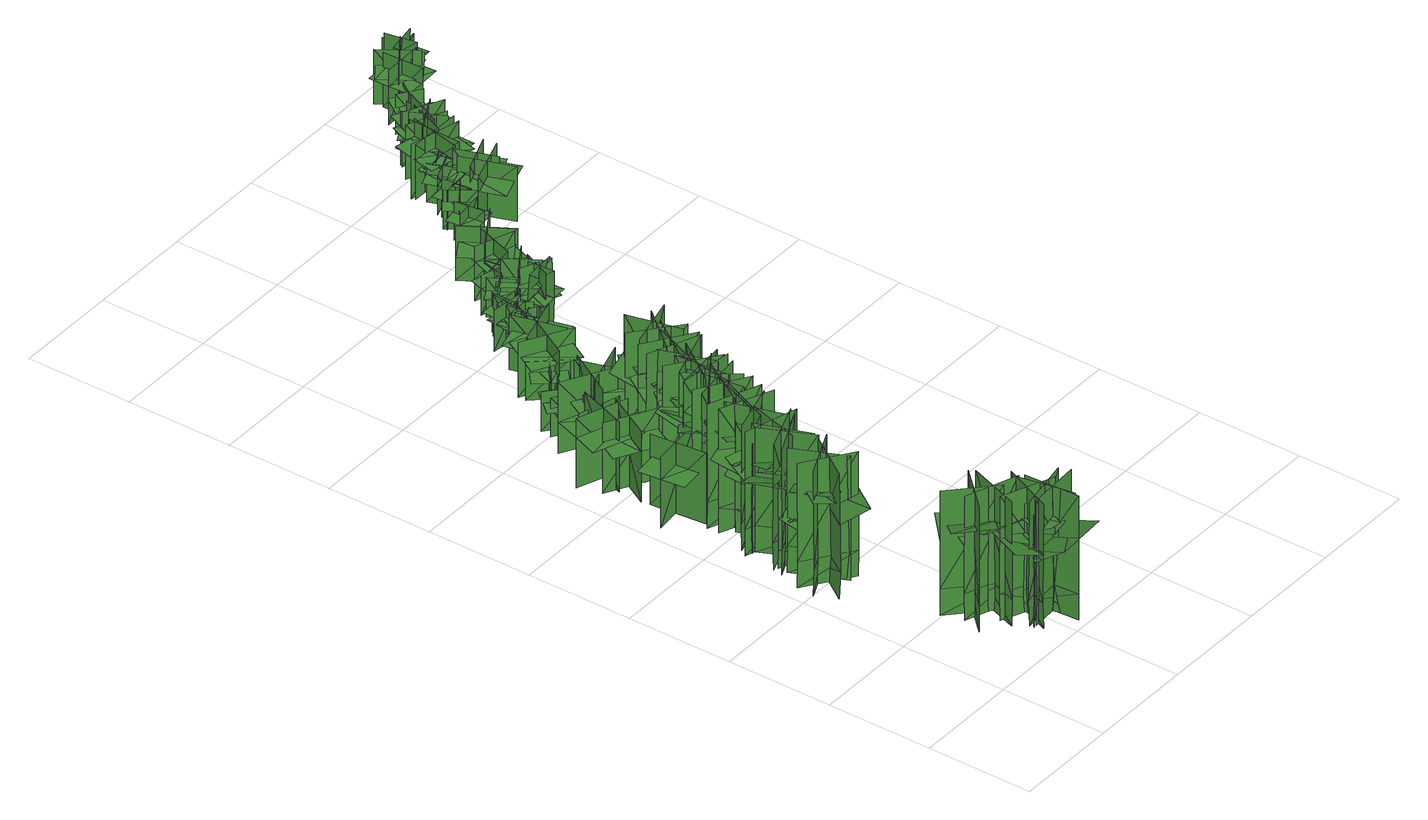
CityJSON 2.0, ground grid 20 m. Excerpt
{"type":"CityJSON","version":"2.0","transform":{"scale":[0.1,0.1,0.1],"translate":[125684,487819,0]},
"CityObjects":{
"tree1":{"type":"SolitaryVegetationObject","geometry":[{"type":"MultiSurface","lod":"1","boundaries":[[[0,1,2]],[[0,2,3]],[[4,5,6]],[[4,6,7]],[[8,9,5]],[[8,5,4]],[[10,11,1]],[[10,1,0]],[[12,13,14]],[[12,14,15]],[[16,17,18]],[[16,18,19]]]}]},
"tree2":{"type":"SolitaryVegetationObject","geometry":[{"type":"MultiSurface","lod":"1","boundaries":[[[20,21,22]],[[20,22,23]],[[24,25,26]],[[24,26,27]],[[28,29,25]],[[28,25,24]],[[30,31,21]],[[30,21,20]],[[32,33,34]],[[32,34,35]],[[36,37,38]],[[36,38,39]]]}]},
"tree3":{"type":"SolitaryVegetationObject","geometry":[{"type":"MultiSurface","lod":"1","boundaries":[[[40,41,42]],[[40,42,43]],[[44,45,46]],[[44,46,47]],[[48,49,45]],[[48,45,44]],[[50,51,41]],[[50,41,40]],[[52,53,54]],[[52,54,55]],[[56,57,58]],[[56,58,59]]]}]},
"tree4":{"type":"SolitaryVegetationObject","geometry":[{"type":"MultiSurface","lod":"1","boundaries":[[[60,61,62]],[[60,62,63]],[[64,65,66]],[[64,66,67]],[[68,69,65]],[[68,65,64]],[[70,71,61]],[[70,61,60]],[[72,73,74]],[[72,74,75]],[[76,77,78]],[[76,78,79]]]}]},
"tree5":{"type":"SolitaryVegetationObject","geometry":[{"type":"MultiSurface","lod":"1","boundaries":[[[80,81,82]],[[80,82,83]],[[84,85,86]],[[84,86,87]],[[88,89,85]],[[88,85,84]],[[90,91,81]],[[90,81,80]],[[92,93,94]],[[92,94,95]],[[96,97,98]],[[96,98,99]]]}]},
"tree6":{"type":"SolitaryVegetationObject","geometry":[{"type":"MultiSurface","lod":"1","boundaries":[[[100,101,102]],[[100,102,103]],[[104,105,106]],[[104,106,107]],[[108,109,105]],[[108,105,104]],[[110,111,101]],[[110,101,100]],[[112,113,114]],[[112,114,115]],[[116,117,118]],[[116,118,119]]]}]},
"tree7":{"type":"SolitaryVegetationObject","geometry":[{"type":"MultiSurface","lod":"1","boundaries":[[[120,121,122]],[[120,122,123]],[[124,125,126]],[[124,126,127]],[[128,129,125]],[[128,125,124]],[[130,131,121]],[[130,121,120]],[[132,133,134]],[[132,134,135]],[[136,137,138]],[[136,138,139]]]}]},
"tree8":{"type":"SolitaryVegetationObject","geometry":[{"type":"MultiSurface","lod":"1","boundaries":[[[140,141,142]],[[140,142,143]],[[144,145,146]],[[144,146,147]],[[148,149,145]],[[148,145,144]],[[150,151,141]],[[150,141,140]],[[152,153,154]],[[152,154,155]],[[156,157,158]],[[156,158,159]]]}]},
"tree9":{"type":"SolitaryVegetationObject","geometry":[{"type":"MultiSurface","lod":"1","boundaries":[[[160,161,162]],[[160,162,163]],[[164,165,166]],[[164,166,167]],[[168,169,165]],[[168,165,164]],[[170,171,161]],[[170,161,160]],[[172,173,174]],[[172,174,175]],[[176,177,178]],[[176,178,179]]]}]},
"tree10":{"type":"SolitaryVegetationObject","geometry":[{"type":"MultiSurface","lod":"1","boundaries":[[[180,181,182]],[[180,182,183]],[[184,185,186]],[[184,186,187]],[[188,189,185]],[[188,185,184]],[[190,191,181]],[[190,181,180]],[[192,193,194]],[[192,194,195]],[[196,197,198]],[[196,198,199]]]}]},
"tree11":{"type":"SolitaryVegetationObject","geometry":[{"type":"MultiSurface","lod":"1","boundaries":[[[200,201,202]],[[200,202,203]],[[204,205,206]],[[204,206,207]],[[208,209,205]],[[208,205,204]],[[210,211,201]],[[210,201,200]],[[212,213,214]],[[212,214,215]],[[216,217,218]],[[216,218,219]]]}]},
"tree12":{"type":"SolitaryVegetationObject","geometry":[{"type":"MultiSurface","lod":"1","boundaries":[[[220,221,222]],[[220,222,223]],[[224,225,226]],[[224,226,227]],[[228,229,225]],[[228,225,224]],[[230,231,221]],[[230,221,220]],[[232,233,234]],[[232,234,235]],[[236,237,238]],[[236,238,239]]]}]},
"tree13":{"type":"SolitaryVegetationObject","geometry":[{"type":"MultiSurface","lod":"1","boundaries":[[[240,241,242]],[[240,242,243]],[[244,245,246]],[[244,246,247]],[[248,249,245]],[[248,245,244]],[[250,251,241]],[[250,241,240]],[[252,253,254]],[[252,254,255]],[[256,257,258]],[[256,258,259]]]}]},
"tree14":{"type":"SolitaryVegetationObject","geometry":[{"type":"MultiSurface","lod":"1","boundaries":[[[260,261,262]],[[260,262,263]],[[264,265,266]],[[264,266,267]],[[268,269,265]],[[268,265,264]],[[270,271,261]],[[270,261,260]],[[272,273,274]],[[272,274,275]],[[276,277,278]],[[276,278,279]]]}]},
"tree15":{"type":"SolitaryVegetationObject","geometry":[{"type":"MultiSurface","lod":"1","boundaries":[[[280,281,282]],[[280,282,283]],[[284,285,286]],[[284,286,287]],[[288,289,285]],[[288,285,284]],[[290,291,281]],[[290,281,280]],[[292,293,294]],[[292,294,295]],[[296,297,298]],[[296,298,299]]]}]},
"tree16":{"type":"SolitaryVegetationObject","geometry":[{"type":"MultiSurface","lod":"1","boundaries":[[[300,301,302]],[[300,302,303]],[[304,305,306]],[[304,306,307]],[[308,309,310]],[[308,310,311]],[[308,311,312]],[[308,312,313]]]}]},
"tree17":{"type":"SolitaryVegetationObject","geometry":[{"type":"MultiSurface","lod":"1","boundaries":[[[314,315,316]],[[314,316,317]],[[318,319,320]],[[318,320,321]],[[322,323,319]],[[322,319,318]],[[324,325,315]],[[324,315,314]],[[326,327,328]],[[326,328,329]],[[330,331,332]],[[330,332,333]]]}]},
"tree18":{"type":"SolitaryVegetationObject","geometry":[{"type":"MultiSurface","lod":"1","boundaries":[[[334,335,336]],[[334,336,337]],[[338,339,340]],[[338,340,341]],[[342,343,339]],[[342,339,338]],[[344,345,335]],[[344,335,334]],[[346,347,348]],[[346,348,349]],[[350,351,352]],[[350,352,353]]]}]},
"tree19":{"type":"SolitaryVegetationObject","geometry":[{"type":"MultiSurface","lod":"1","boundaries":[[[354,355,356]],[[354,356,357]],[[358,359,360]],[[358,360,361]],[[362,363,364]],[[362,364,365]],[[362,365,366]],[[362,366,367]]]}]},
"tree20":{"type":"SolitaryVegetationObject","geometry":[{"type":"MultiSurface","lod":"1","boundaries":[[[368,369,370]],[[368,370,371]],[[372,373,374]],[[372,374,375]],[[376,377,378]],[[376,378,379]],[[376,379,380]],[[376,380,381]]]}]},
"tree21":{"type":"SolitaryVegetationObject","geometry":[{"type":"MultiSurface","lod":"1","boundaries":[[[382,383,384]],[[382,384,385]],[[386,387,388]],[[386,388,389]],[[390,391,387]],[[390,387,386]],[[392,393,383]],[[392,383,382]],[[394,395,396]],[[394,396,397]],[[398,399,400]],[[398,400,401]]]}]},
"tree22":{"type":"SolitaryVegetationObject","geometry":[{"type":"MultiSurface","lod":"1","boundaries":[[[402,403,404]],[[402,404,405]],[[406,407,408]],[[406,408,409]],[[410,411,407]],[[410,407,406]],[[412,413,403]],[[412,403,402]],[[414,415,416]],[[414,416,417]],[[418,419,420]],[[418,420,421]]]}]},
"tree23":{"type":"SolitaryVegetationObject","geometry":[{"type":"MultiSurface","lod":"1","boundaries":[[[422,423,424]],[[422,424,425]],[[426,427,428]],[[426,428,429]],[[430,431,427]],[[430,427,426]],[[432,433,423]],[[432,423,422]],[[434,435,436]],[[434,436,437]],[[438,439,440]],[[438,440,441]]]}]},
"tree24":{"type":"SolitaryVegetationObject","geometry":[{"type":"MultiSurface","lod":"1","boundaries":[[[442,443,444]],[[442,444,445]],[[446,447,448]],[[446,448,449]],[[450,451,447]],[[450,447,446]],[[452,453,443]],[[452,443,442]],[[454,455,456]],[[454,456,457]],[[458,459,460]],[[458,460,461]]]}]},
"tree25":{"type":"SolitaryVegetationObject","geometry":[{"type":"MultiSurface","lod":"1","boundaries":[[[462,463,464]],[[462,464,465]],[[466,467,468]],[[466,468,469]],[[470,471,467]],[[470,467,466]],[[472,473,463]],[[472,463,462]],[[474,475,476]],[[474,476,477]],[[478,479,480]],[[478,480,481]]]}]},
"tree26":{"type":"SolitaryVegetationObject","geometry":[{"type":"MultiSurface","lod":"1","boundaries":[[[482,483,484]],[[482,484,485]],[[486,487,488]],[[486,488,489]],[[490,491,487]],[[490,487,486]],[[492,493,483]],[[492,483,482]],[[494,495,496]],[[494,496,497]],[[498,499,500]],[[498,500,501]]]}]},
"tree27":{"type":"SolitaryVegetationObject","geometry":[{"type":"MultiSurface","lod":"1","boundaries":[[[502,503,504]],[[502,504,505]],[[506,507,508]],[[506,508,509]],[[510,511,512]],[[510,512,513]],[[510,513,514]],[[510,514,515]]]}]},
"tree28":{"type":"SolitaryVegetationObject","geometry":[{"type":"MultiSurface","lod":"1","boundaries":[[[516,517,518]],[[516,518,519]],[[520,521,522]],[[520,522,523]],[[524,525,521]],[[524,521,520]],[[526,527,517]],[[526,517,516]],[[528,529,530]],[[528,530,531]],[[532,533,534]],[[532,534,535]]]}]},
"tree29":{"type":"SolitaryVegetationObject","geometry":[{"type":"MultiSurface","lod":"1","boundaries":[[[536,537,538]],[[536,538,539]],[[540,541,542]],[[540,542,543]],[[544,545,541]],[[544,541,540]],[[546,547,537]],[[546,537,536]],[[548,549,550]],[[548,550,551]],[[552,553,554]],[[552,554,555]]]}]},
"tree30":{"type":"SolitaryVegetationObject","geometry":[{"type":"MultiSurface","lod":"1","boundaries":[[[556,557,558]],[[556,558,559]],[[560,561,562]],[[560,562,563]],[[564,565,561]],[[564,561,560]],[[566,567,557]],[[566,557,556]],[[568,569,570]],[[568,570,571]],[[572,573,574]],[[572,574,575]]]}]},
"tree31":{"type":"SolitaryVegetationObject","geometry":[{"type":"MultiSurface","lod":"1","boundaries":[[[576,577,578]],[[576,578,579]],[[580,581,582]],[[580,582,583]],[[584,585,586]],[[584,586,587]],[[584,587,588]],[[584,588,589]]]}]},
"tree32":{"type":"SolitaryVegetationObject","geometry":[{"type":"MultiSurface","lod":"1","boundaries":[[[590,591,592]],[[590,592,593]],[[594,595,596]],[[594,596,597]],[[598,599,595]],[[598,595,594]],[[600,601,591]],[[600,591,590]],[[602,603,604]],[[602,604,605]],[[606,607,608]],[[606,608,609]]]}]},
"tree33":{"type":"SolitaryVegetationObject","geometry":[{"type":"MultiSurface","lod":"1","boundaries":[[[610,611,612]],[[610,612,613]],[[614,615,616]],[[614,616,617]],[[618,619,620]],[[618,620,621]],[[618,621,622]],[[618,622,623]]]}]},
"tree34":{"type":"SolitaryVegetationObject","geometry":[{"type":"MultiSurface","lod":"1","boundaries":[[[624,625,626]],[[624,626,627]],[[628,629,630]],[[628,630,631]],[[632,633,634]],[[632,634,635]],[[632,635,636]],[[632,636,637]]]}]},
"tree35":{"type":"SolitaryVegetationObject","geometry":[{"type":"MultiSurface","lod":"1","boundaries":[[[638,639,640]],[[638,640,641]],[[642,643,644]],[[642,644,645]],[[646,647,643]],[[646,643,642]],[[648,649,639]],[[648,639,638]],[[650,651,652]],[[650,652,653]],[[654,655,656]],[[654,656,657]]]}]},
"tree36":{"type":"SolitaryVegetationObject","geometry":[{"type":"MultiSurface","lod":"1","boundaries":[[[658,659,660]],[[658,660,661]],[[662,663,664]],[[662,664,665]],[[666,667,663]],[[666,663,662]],[[668,669,659]],[[668,659,658]],[[670,671,672]],[[670,672,673]],[[674,675,676]],[[674,676,677]]]}]},
"tree37":{"type":"SolitaryVegetationObject","geometry":[{"type":"MultiSurface","lod":"1","boundaries":[[[678,679,680]],[[678,680,681]],[[682,683,684]],[[682,684,685]],[[686,687,688]],[[686,688,689]],[[686,689,690]],[[686,690,691]]]}]},
"tree38":{"type":"SolitaryVegetationObject","geometry":[{"type":"MultiSurface","lod":"1","boundaries":[[[692,693,694]],[[692,694,695]],[[696,697,698]],[[696,698,699]],[[700,701,702]],[[700,702,703]],[[700,703,704]],[[700,704,705]]]}]},
"tree39":{"type":"SolitaryVegetationObject","geometry":[{"type":"MultiSurface","lod":"1","boundaries":[[[706,707,708]],[[706,708,709]],[[710,711,712]],[[710,712,713]],[[714,715,711]],[[714,711,710]],[[716,717,707]],[[716,707,706]],[[718,719,720]],[[718,720,721]],[[722,723,724]],[[722,724,725]]]}]},
"tree40":{"type":"SolitaryVegetationObject","geometry":[{"type":"MultiSurface","lod":"1","boundaries":[[[726,727,728]],[[726,728,729]],[[730,731,732]],[[730,732,733]],[[734,735,731]],[[734,731,730]],[[736,737,727]],[[736,727,726]],[[738,739,740]],[[738,740,741]],[[742,743,744]],[[742,744,745]]]}]},
"tree41":{"type":"SolitaryVegetationObject","geometry":[{"type":"MultiSurface","lod":"1","boundaries":[[[746,747,748]],[[746,748,749]],[[750,751,752]],[[750,752,753]],[[754,755,756]],[[754,756,757]],[[754,757,758]],[[754,758,759]]]}]},
"tree42":{"type":"SolitaryVegetationObject","geometry":[{"type":"MultiSurface","lod":"1","boundaries":[[[760,761,762]],[[760,762,763]],[[764,765,766]],[[764,766,767]],[[768,769,770]],[[768,770,771]],[[768,771,772]],[[768,772,773]]]}]},
"tree43":{"type":"SolitaryVegetationObject","geometry":[{"type":"MultiSurface","lod":"1","boundaries":[[[774,775,776]],[[774,776,777]],[[778,779,780]],[[778,780,781]],[[782,783,784]],[[782,784,785]],[[782,785,786]],[[782,786,787]]]}]},
"tree44":{"type":"SolitaryVegetationObject","geometry":[{"type":"MultiSurface","lod":"1","boundaries":[[[788,789,790]],[[788,790,791]],[[792,793,794]],[[792,794,795]],[[796,797,798]],[[796,798,799]],[[796,800,801]],[[796,801,797]]]}]},
"tree45":{"type":"SolitaryVegetationObject","geometry":[{"type":"MultiSurface","lod":"1","boundaries":[[[802,803,804]],[[802,804,805]],[[806,807,808]],[[806,808,809]],[[810,811,812]],[[810,812,813]],[[810,814,815]],[[810,815,811]]]}]},
"tree46":{"type":"SolitaryVegetationObject","geometry":[{"type":"MultiSurface","lod":"1","boundaries":[[[816,817,818]],[[816,818,819]],[[820,821,822]],[[820,822,823]],[[824,825,826]],[[824,826,827]],[[824,828,829]],[[824,829,825]]]}]},
"tree47":{"type":"SolitaryVegetationObject","geometry":[{"type":"MultiSurface","lod":"1","boundaries":[[[830,831,832]],[[830,832,833]],[[834,835,836]],[[834,836,837]],[[838,839,840]],[[838,840,841]],[[838,841,842]],[[838,842,843]]]}]},
"tree48":{"type":"SolitaryVegetationObject","geometry":[{"type":"MultiSurface","lod":"1","boundaries":[[[844,845,846]],[[844,846,847]],[[848,849,850]],[[848,850,851]],[[852,853,854]],[[852,854,855]],[[852,856,857]],[[852,857,853]]]}]},
"tree49":{"type":"SolitaryVegetationObject","geometry":[{"type":"MultiSurface","lod":"1","boundaries":[[[858,859,860]],[[858,860,861]],[[862,863,864]],[[862,864,865]],[[866,867,868]],[[866,868,869]],[[866,870,871]],[[866,871,867]]]}]},
"tree50":{"type":"SolitaryVegetationObject","geometry":[{"type":"MultiSurface","lod":"1","boundaries":[[[872,873,874]],[[872,874,875]],[[876,877,878]],[[876,878,879]],[[880,881,882]],[[880,882,883]],[[880,884,885]],[[880,885,881]]]}]},
"tree51":{"type":"SolitaryVegetationObject","geometry":[{"type":"MultiSurface","lod":"1","boundaries":[[[886,887,888]],[[886,888,889]],[[890,891,892]],[[890,892,893]],[[894,895,896]],[[894,896,897]],[[894,898,899]],[[894,899,895]]]}]},
"tree52":{"type":"SolitaryVegetationObject","geometry":[{"type":"MultiSurface","lod":"1","boundaries":[[[900,901,902]],[[900,902,903]],[[904,905,906]],[[904,906,907]],[[908,909,905]],[[908,905,904]],[[910,911,901]],[[910,901,900]],[[900,901,912]],[[900,912,913]],[[900,914,915]],[[900,915,901]]]}]},
"tree53":{"type":"SolitaryVegetationObject","geometry":[{"type":"MultiSurface","lod":"1","boundaries":[[[916,917,918]],[[916,918,919]],[[920,921,922]],[[920,922,923]],[[924,925,921]],[[924,921,920]],[[926,927,917]],[[926,917,916]],[[916,917,928]],[[916,928,929]],[[916,930,931]],[[916,931,917]]]}]},
"tree54":{"type":"SolitaryVegetationObject","geometry":[{"type":"MultiSurface","lod":"1","boundaries":[[[932,933,934]],[[932,934,935]],[[936,937,938]],[[936,938,939]],[[940,941,942]],[[940,942,943]],[[940,944,945]],[[940,945,941]]]}]},
"tree55":{"type":"SolitaryVegetationObject","geometry":[{"type":"MultiSurface","lod":"1","boundaries":[[[946,947,948]],[[946,948,949]],[[950,951,952]],[[950,952,953]],[[954,955,956]],[[954,956,957]],[[954,958,959]],[[954,959,955]]]}]},
"tree56":{"type":"SolitaryVegetationObject","geometry":[{"type":"MultiSurface","lod":"1","boundaries":[[[960,961,962]],[[960,962,963]],[[964,965,966]],[[964,966,967]],[[968,969,970]],[[968,970,971]],[[968,971,972]],[[968,972,973]]]}]},
"tree57":{"type":"SolitaryVegetationObject","geometry":[{"type":"MultiSurface","lod":"1","boundaries":[[[974,975,976]],[[974,976,977]],[[978,979,980]],[[978,980,981]],[[982,983,984]],[[982,984,985]],[[982,985,986]],[[982,986,987]]]}]},
"tree58":{"type":"SolitaryVegetationObject","geometry":[{"type":"MultiSurface","lod":"1","boundaries":[[[988,989,990]],[[988,990,991]],[[992,993,994]],[[992,994,995]],[[996,997,998]],[[996,998,999]],[[996,999,1000]],[[996,1000,1001]]]}]},
"tree59":{"type":"SolitaryVegetationObject","geometry":[{"type":"MultiSurface","lod":"1","boundaries":[[[1002,1003,1004]],[[1002,1004,1005]],[[1006,1007,1008]],[[1006,1008,1009]],[[1010,1011,1012]],[[1010,1012,1013]],[[1010,1013,1014]],[[1010,1014,1015]]]}]},
"tree60":{"type":"SolitaryVegetationObject","geometry":[{"type":"MultiSurface","lod":"1","boundaries":[[[1016,1017,1018]],[[1016,1018,1019]],[[1020,1021,1022]],[[1020,1022,1023]],[[1024,1025,1026]],[[1024,1026,1027]],[[1024,1027,1028]],[[1024,1028,1029]]]}]},
"tree61":{"type":"SolitaryVegetationObject","geometry":[{"type":"MultiSurface","lod":"1","boundaries":[[[1030,1031,1032]],[[1030,1032,1033]],[[1034,1035,1036]],[[1034,1036,1037]],[[1038,1039,1040]],[[1038,1040,1041]],[[1038,1041,1042]],[[1038,1042,1043]]]}]},
"tree62":{"type":"SolitaryVegetationObject","geometry":[{"type":"MultiSurface","lod":"1","boundaries":[[[1044,1045,1046]],[[1044,1046,1047]],[[1048,1049,1050]],[[1048,1050,1051]],[[1052,1053,1054]],[[1052,1054,1055]],[[1052,1055,1056]],[[1052,1056,1057]]]}]},
"tree63":{"type":"SolitaryVegetationObject","geometry":[{"type":"MultiSurface","lod":"1","boundaries":[[[1058,1059,1060]],[[1058,1060,1061]],[[1062,1063,1064]],[[1062,1064,1065]],[[1066,1067,1068]],[[1066,1068,1069]],[[1066,1069,1070]],[[1066,1070,1071]]]}]},
"tree64":{"type":"SolitaryVegetationObject","geometry":[{"type":"MultiSurface","lod":"1","boundaries":[[[1072,1073,1074]],[[1072,1074,1075]],[[1076,1077,1078]],[[1076,1078,1079]],[[1080,1081,1082]],[[1080,1082,1083]],[[1080,1083,1084]],[[1080,1084,1085]]]}]},
"tree65":{"type":"SolitaryVegetationObject","geometry":[{"type":"MultiSurface","lod":"1","boundaries":[[[1086,1087,1088]],[[1086,1088,1089]],[[1090,1091,1092]],[[1090,1092,1093]],[[1094,1095,1096]],[[1094,1096,1097]],[[1094,1097,1098]],[[1094,1098,1099]]]}]},
"tree66":{"type":"SolitaryVegetationObject","geometry":[{"type":"MultiSurface","lod":"1","boundaries":[[[1100,1101,1102]],[[1100,1102,1103]],[[1104,1105,1106]],[[1104,1106,1107]],[[1108,1109,1110]],[[1108,1110,1111]],[[1108,1111,1112]],[[1108,1112,1113]]]}]},
"tree67":{"type":"SolitaryVegetationObject","geometry":[{"type":"MultiSurface","lod":"1","boundaries":[[[1114,1115,1116]],[[1114,1116,1117]],[[1118,1119,1120]],[[1118,1120,1121]],[[1122,1123,1124]],[[1122,1124,1125]],[[1122,1125,1126]],[[1122,1126,1127]]]}]},
"tree68":{"type":"SolitaryVegetationObject","geometry":[{"type":"MultiSurface","lod":"1","boundaries":[[[1128,1129,1130]],[[1128,1130,1131]],[[1132,1133,1134]],[[1132,1134,1135]],[[1136,1137,1138]],[[1136,1138,1139]],[[1136,1139,1140]],[[1136,1140,1141]]]}]},
"tree69":{"type":"SolitaryVegetationObject","geometry":[{"type":"MultiSurface","lod":"1","boundaries":[[[1142,1143,1144]],[[1142,1144,1145]],[[1146,1147,1148]],[[1146,1148,1149]],[[1150,1151,1152]],[[1150,1152,1153]],[[1150,1153,1154]],[[1150,1154,1155]]]}]},
"tree70":{"type":"SolitaryVegetationObject","geometry":[{"type":"MultiSurface","lod":"1","boundaries":[[[1156,1157,1158]],[[1156,1158,1159]],[[1160,1161,1162]],[[1160,1162,1163]],[[1164,1165,1166]],[[1164,1166,1167]],[[1164,1167,1168]],[[1164,1168,1169]]]}]},
"tree71":{"type":"SolitaryVegetationObject","geometry":[{"type":"MultiSurface","lod":"1","boundaries":[[[1170,1171,1172]],[[1170,1172,1173]],[[1174,1175,1176]],[[1174,1176,1177]],[[1178,1179,1180]],[[1178,1180,1181]],[[1178,1181,1182]],[[1178,1182,1183]]]}]},
"tree72":{"type":"SolitaryVegetationObject","geometry":[{"type":"MultiSurface","lod":"1","boundaries":[[[1184,1185,1186]],[[1184,1186,1187]],[[1188,1189,1190]],[[1188,1190,1191]],[[1192,1193,1194]],[[1192,1194,1195]],[[1192,1195,1196]],[[1192,1196,1197]]]}]},
"tree73":{"type":"SolitaryVegetationObject","geometry":[{"type":"MultiSurface","lod":"1","boundaries":[[[1198,1199,1200]],[[1198,1200,1201]],[[1202,1203,1204]],[[1202,1204,1205]],[[1206,1207,1208]],[[1206,1208,1209]],[[1206,1210,1211]],[[1206,1211,1207]]]}]},
"tree74":{"type":"SolitaryVegetationObject","geometry":[{"type":"MultiSurface","lod":"1","boundaries":[[[1212,1213,1214]],[[1212,1214,1215]],[[1216,1217,1218]],[[1216,1218,1219]],[[1220,1221,1222]],[[1220,1222,1223]],[[1220,1224,1225]],[[1220,1225,1221]]]}]},
"tree75":{"type":"SolitaryVegetationObject","geometry":[{"type":"MultiSurface","lod":"1","boundaries":[[[1226,1227,1228]],[[1226,1228,1229]],[[1230,1231,1232]],[[1230,1232,1233]],[[1234,1235,1236]],[[1234,1236,1237]],[[1234,1237,1238]],[[1234,1238,1239]]]}]},
"tree76":{"type":"SolitaryVegetationObject","geometry":[{"type":"MultiSurface","lod":"1","boundaries":[[[1240,1241,1242]],[[1240,1242,1243]],[[1244,1245,1246]],[[1244,1246,1247]],[[1248,1249,1250]],[[1248,1250,1251]],[[1248,1251,1252]],[[1248,1252,1253]]]}]},
"tree77":{"type":"SolitaryVegetationObject","geometry":[{"type":"MultiSurface","lod":"1","boundaries":[[[1254,1255,1256]],[[1254,1256,1257]],[[1258,1259,1260]],[[1258,1260,1261]],[[1262,1263,1259]],[[1262,1259,1258]],[[1264,1265,1255]],[[1264,1255,1254]],[[1254,1255,1266]],[[1254,1266,1267]],[[1254,1268,1269]],[[1254,1269,1255]]]}]},
"tree78":{"type":"SolitaryVegetationObject","geometry":[{"type":"MultiSurface","lod":"1","boundaries":[[[1270,1271,1272]],[[1270,1272,1273]],[[1274,1275,1276]],[[1274,1276,1277]],[[1278,1279,1280]],[[1278,1280,1281]],[[1278,1281,1282]],[[1278,1282,1283]]]}]}
},
"vertices":[
[94,437,67],[35,351,67],[33,352,262],[92,438,262],[16,423,68],[102,364,68],[102,365,262],[17,424,262],[17,424,16],[102,365,16],[92,438,16],[33,352,16],[93,437,162],[34,352,162],[77,322,181],[136,407,181],[42,364,193],[86,428,193],[53,450,204],[9,386,204],
[97,198,64],[171,126,64],[170,125,259],[96,197,259],[97,120,65],[170,194,65],[169,195,259],[97,120,259],[97,120,13],[169,195,13],[96,197,13],[170,125,13],[96,197,159],[170,125,159],[207,163,178],[133,235,178],[160,135,190],[104,189,190],[77,161,201],[133,107,201],
[38,436,46],[108,451,46],[108,450,179],[38,435,179],[83,406,46],[68,476,46],[67,476,179],[83,406,179],[83,406,10],[67,476,10],[38,435,10],[108,450,10],[38,435,111],[108,450,111],[100,486,124],[31,471,124],[98,448,132],[46,436,132],[52,410,139],[104,422,139],
[47,465,64],[89,371,64],[88,370,259],[45,465,259],[19,392,65],[113,435,65],[113,436,259],[18,393,259],[18,393,13],[113,436,13],[45,465,13],[88,370,13],[46,465,159],[88,370,159],[137,392,178],[94,487,178],[83,383,190],[50,454,190],[14,438,201],[47,367,201],
[165,43,64],[205,138,64],[207,137,259],[166,42,259],[237,71,65],[142,112,65],[142,111,259],[237,71,259],[237,71,13],[142,111,13],[166,42,13],[207,137,13],[166,42,159],[206,138,159],[158,158,178],[117,63,178],[201,124,190],[171,53,190],[207,38,201],[237,109,201],
[110,159,64],[207,124,64],[207,122,258],[109,158,258],[143,88,64],[178,185,64],[177,186,258],[142,88,258],[142,88,12],[177,186,12],[109,158,12],[207,122,12],[110,158,159],[207,123,159],[225,172,177],[128,208,177],[193,128,189],[120,154,189],[107,117,200],[180,91,200],
[113,456,46],[48,484,46],[48,485,179],[114,457,179],[94,506,46],[66,440,46],[66,440,179],[94,506,179],[94,506,10],[66,440,10],[114,457,10],[48,485,10],[114,456,111],[48,484,111],[34,451,124],[99,423,124],[57,481,132],[106,460,132],[117,485,139],[68,506,139],
[227,116,58],[160,55,58],[159,56,228],[226,117,228],[159,120,58],[219,53,58],[220,53,228],[159,120,228],[159,120,13],[220,53,13],[226,117,13],[159,56,13],[227,117,141],[159,56,141],[190,22,158],[257,82,158],[168,64,168],[219,110,168],[195,136,177],[145,90,177],
[157,65,64],[259,84,64],[260,82,259],[158,64,259],[221,21,64],[203,122,64],[202,122,259],[221,20,259],[221,20,13],[202,122,13],[158,64,13],[260,82,13],[158,64,159],[259,83,159],[250,135,178],[148,116,178],[245,80,190],[169,66,190],[176,27,200],[253,42,200],
[106,456,61],[69,553,61],[70,554,256],[107,457,256],[138,527,61],[41,491,61],[42,490,256],[138,527,256],[138,527,9],[42,490,9],[107,457,9],[70,554,9],[107,457,156],[70,553,156],[21,535,175],[57,438,175],[75,540,187],[103,468,187],[140,482,197],[112,554,197],
[269,62,64],[166,55,64],[166,57,259],[269,63,259],[211,114,65],[217,10,65],[218,10,259],[212,114,259],[212,114,13],[218,10,13],[269,63,13],[166,57,13],[269,63,159],[166,56,159],[169,3,178],[273,10,178],[180,57,190],[257,63,190],[255,102,201],[177,96,201],
[64,543,61],[108,449,61],[107,448,256],[63,542,256],[37,469,61],[131,513,61],[131,514,256],[37,470,256],[37,470,10],[131,514,10],[63,542,10],[107,448,10],[64,542,156],[107,448,156],[155,471,175],[111,565,175],[101,461,187],[68,532,187],[32,515,197],[66,445,197],
[57,545,55],[142,575,55],[143,574,225],[57,544,225],[118,515,55],[88,601,55],[88,600,225],[118,515,225],[118,515,10],[88,600,10],[57,544,10],[143,574,10],[57,544,138],[143,574,138],[127,618,154],[42,588,154],[131,570,165],[67,547,165],[79,515,174],[142,538,174],
[46,550,61],[145,521,61],[145,520,255],[45,549,255],[83,481,61],[112,581,61],[111,581,255],[82,482,255],[82,482,9],[111,581,9],[45,549,9],[145,520,9],[45,549,156],[145,520,156],[160,571,174],[60,600,174],[131,524,186],[56,545,186],[46,507,197],[120,486,197],
[55,564,61],[154,594,61],[154,592,255],[55,563,255],[123,527,61],[94,626,61],[93,626,255],[122,527,255],[122,527,9],[93,626,9],[55,563,9],[154,592,9],[55,563,156],[154,593,156],[139,643,175],[40,614,175],[141,589,186],[66,566,186],[78,529,197],[152,551,197],
[63,752,14],[74,648,14],[74,648,154],[63,752,154],[21,700,14],[21,700,154],[125,711,154],[125,711,14],[21,700,110],[26,656,110],[109,665,110],[104,709,110],[100,752,110],[17,743,110],
[165,579,60],[70,620,60],[71,621,255],[166,580,255],[137,651,61],[96,556,61],[97,556,255],[137,651,255],[137,651,9],[97,556,9],[166,580,9],[71,621,9],[166,580,155],[71,620,155],[50,572,174],[145,531,174],[84,615,186],[155,585,186],[171,621,197],[99,651,197],
[142,673,61],[103,576,61],[102,577,255],[140,673,255],[70,642,61],[166,604,61],[166,605,255],[70,643,255],[70,643,9],[166,605,9],[140,673,9],[102,577,9],[141,673,156],[102,577,156],[151,557,174],[190,653,174],[108,590,186],[136,662,186],[99,677,197],[71,604,197],
[41,831,15],[128,783,15],[128,783,154],[41,831,154],[59,767,15],[107,854,15],[107,854,154],[59,767,154],[59,767,115],[103,743,115],[151,830,115],[107,854,115],[63,878,115],[15,791,115],
[58,810,17],[92,904,17],[92,904,155],[58,810,155],[118,838,17],[25,872,17],[25,872,155],[118,838,155],[118,838,117],[136,885,117],[42,919,117],[25,872,117],[8,825,117],[101,791,117],
[105,674,44],[158,627,44],[157,626,177],[104,674,177],[107,621,44],[155,674,44],[154,674,177],[107,621,177],[107,621,8],[154,674,8],[104,674,8],[157,626,8],[104,674,109],[157,626,109],[181,654,122],[128,701,122],[150,633,130],[110,668,130],[92,648,137],[132,613,137],
[172,646,60],[113,731,60],[114,732,254],[173,647,254],[186,723,60],[101,664,60],[101,664,254],[187,722,254],[187,722,8],[101,664,8],[173,647,8],[114,732,8],[172,647,155],[114,732,155],[70,702,173],[129,617,173],[122,720,185],[166,657,185],[198,679,196],[154,743,196],
[164,704,59],[110,616,59],[109,617,254],[163,705,254],[88,686,59],[176,632,59],[177,632,254],[89,687,254],[89,687,8],[177,632,8],[163,705,8],[109,617,8],[164,704,154],[109,616,154],[154,588,173],[208,676,173],[116,628,185],[157,695,185],[123,715,195],[83,649,195],
[192,680,60],[89,666,60],[89,668,254],[191,682,254],[129,728,60],[144,625,60],[145,625,254],[130,728,254],[130,728,8],[145,625,8],[191,682,8],[89,668,8],[191,681,155],[89,667,155],[96,615,174],[199,629,174],[103,669,185],[180,680,185],[174,719,196],[97,708,196],
[141,653,59],[153,756,59],[155,755,254],[142,653,254],[202,701,59],[100,713,59],[99,712,254],[202,700,254],[202,700,8],[99,712,8],[142,653,8],[155,755,8],[142,653,154],[154,755,154],[102,762,173],[89,659,173],[152,741,185],[144,664,185],[183,660,195],[191,737,195],
[100,715,59],[203,724,59],[203,722,253],[100,713,253],[160,664,59],[151,767,59],[150,767,253],[159,664,253],[159,664,7],[150,767,7],[100,713,7],[203,722,7],[100,714,154],[203,723,154],[199,776,172],[95,766,172],[189,722,184],[112,714,184],[116,675,195],[193,683,195],
[116,925,18],[92,847,18],[92,847,126],[116,925,126],[70,900,18],[70,900,126],[148,876,126],[148,876,18],[70,900,92],[60,868,92],[122,849,92],[132,881,92],[143,913,92],[80,933,92],
[115,766,58],[199,706,58],[198,704,253],[114,765,253],[127,689,59],[188,773,59],[187,773,253],[127,689,253],[127,689,7],[187,773,7],[114,765,7],[198,704,7],[115,765,153],[199,705,153],[230,748,172],[145,808,172],[187,713,184],[124,758,184],[101,726,195],[164,681,195],
[216,764,58],[118,732,58],[117,734,252],[216,765,252],[147,800,58],[178,701,58],[179,702,252],[147,800,252],[147,800,6],[179,702,6],[216,765,6],[117,734,6],[216,765,153],[117,733,153],[133,683,172],[232,715,172],[131,737,183],[204,762,183],[192,799,194],[118,775,194],
[196,807,51],[154,727,51],[152,728,221],[195,808,221],[131,788,51],[211,745,51],[211,746,221],[131,788,221],[131,788,6],[211,746,6],[195,808,6],[152,728,6],[195,808,134],[153,728,134],[194,706,150],[236,786,150],[159,739,161],[190,799,161],[160,815,170],[128,755,170],
[112,883,16],[164,973,16],[164,973,156],[112,883,156],[177,901,16],[177,901,156],[86,953,156],[86,953,16],[177,901,112],[199,938,112],[126,980,112],[104,942,112],[83,904,112],[155,863,112],
[129,809,57],[225,769,57],[224,768,251],[128,807,251],[159,736,57],[198,832,57],[197,832,251],[158,737,251],[158,737,5],[197,832,5],[128,807,5],[224,768,5],[128,808,152],[224,768,152],[244,817,171],[149,857,171],[211,774,182],[139,803,182],[124,766,193],[196,737,193],
[177,959,17],[106,949,17],[106,949,95],[177,959,95],[136,989,17],[146,919,17],[146,919,95],[136,989,95],[136,987,73],[105,982,73],[115,917,73],[146,921,73],[177,926,73],[167,991,73],
[160,959,18],[113,988,18],[113,988,95],[160,959,95],[151,995,18],[123,948,18],[123,948,95],[151,995,95],[151,995,73],[128,1009,73],[99,962,73],[123,948,73],[146,933,73],[175,980,73],
[175,796,35],[204,846,35],[205,845,144],[176,795,144],[218,807,35],[167,836,35],[167,836,144],[217,806,144],[217,806,6],[167,836,6],[176,795,6],[205,845,6],[175,795,88],[205,846,88],[179,861,99],[150,810,99],[201,839,106],[179,801,106],[198,790,112],[220,828,112],
[142,835,56],[228,776,56],[227,775,251],[141,834,251],[156,758,56],[215,843,56],[214,844,251],[155,759,251],[155,759,5],[214,844,5],[141,834,5],[227,775,5],[142,834,151],[227,776,151],[257,819,170],[172,878,170],[215,784,182],[151,827,182],[129,795,192],[193,751,192],
[166,1014,18],[120,960,18],[120,960,96],[166,1014,96],[116,1009,18],[170,963,18],[170,963,96],[116,1009,96],[118,1008,74],[98,984,74],[148,941,74],[168,965,74],[188,989,74],[138,1031,74],
[127,911,13],[223,940,13],[223,940,152],[127,911,152],[186,879,13],[157,974,13],[157,974,152],[186,879,152],[186,879,113],[233,894,113],[204,989,113],[157,974,113],[109,960,113],[138,865,113],
[150,840,58],[251,865,58],[251,863,253],[151,838,253],[217,799,58],[192,900,58],[191,899,253],[216,799,253],[216,799,7],[191,899,7],[151,838,7],[251,863,7],[151,839,153],[251,864,153],[238,915,172],[138,890,172],[237,860,184],[162,841,184],[172,803,194],[247,822,194],
[154,869,58],[233,803,58],[232,802,252],[152,868,252],[161,791,58],[227,871,58],[226,871,252],[160,791,252],[160,791,6],[226,871,6],[153,868,6],[232,802,6],[153,868,153],[233,802,153],[266,843,171],[187,909,171],[222,811,183],[162,860,183],[137,830,194],[197,781,194],
[169,1079,18],[217,1026,18],[217,1026,95],[169,1079,95],[167,1027,18],[220,1076,18],[220,1076,95],[167,1027,95],[169,1029,74],[190,1006,74],[239,1051,74],[218,1074,74],[197,1097,74],[148,1053,74],
[240,1116,16],[191,1029,16],[191,1029,125],[240,1116,125],[171,1096,16],[259,1047,16],[259,1047,125],[171,1096,125],[175,1094,95],[153,1056,95],[234,1011,95],[255,1049,95],[276,1088,95],[196,1132,95],
[250,1056,16],[224,1153,16],[224,1153,125],[250,1056,125],[285,1119,16],[189,1092,16],[189,1092,125],[285,1119,125],[281,1118,95],[270,1160,95],[181,1136,95],[193,1093,95],[204,1051,95],[293,1075,95],
[246,1147,18],[291,1163,18],[291,1163,96],[246,1147,96],[279,1131,18],[264,1176,18],[264,1176,96],[279,1131,96],[279,1131,71],[264,1176,71],[239,1168,71],[255,1123,71],[304,1140,71],[288,1185,71],
[263,1143,18],[286,1185,18],[286,1185,97],[263,1143,97],[298,1153,18],[257,1177,18],[257,1177,97],[298,1153,97],[298,1153,71],[257,1177,71],[244,1154,71],[285,1131,71],[311,1176,71],[269,1199,71],
[277,1150,18],[274,1197,18],[274,1197,97],[277,1150,97],[301,1177,18],[254,1175,18],[254,1175,97],[301,1177,97],[301,1177,71],[254,1175,71],[255,1149,71],[302,1151,71],[300,1203,71],[252,1201,71],
[247,1200,18],[308,1193,18],[308,1193,100],[247,1200,100],[274,1166,18],[281,1227,18],[281,1227,100],[274,1166,100],[275,1173,69],[300,1170,69],[305,1213,69],[280,1216,69],[254,1219,69],[250,1176,69],
[308,1166,18],[279,1204,18],[279,1204,96],[308,1166,96],[313,1203,18],[275,1174,18],[275,1174,96],[313,1203,96],[313,1203,71],[275,1174,71],[291,1153,71],[329,1182,71],[297,1223,71],[259,1194,71],
[313,1208,19],[266,1208,19],[266,1208,97],[313,1208,97],[288,1234,19],[288,1186,19],[288,1186,97],[288,1234,97],[288,1234,72],[288,1186,72],[313,1186,72],[314,1233,72],[262,1234,72],[262,1186,72],
[303,1234,19],[345,1257,19],[345,1257,97],[303,1234,97],[339,1224,19],[315,1266,19],[315,1266,97],[339,1224,97],[339,1224,72],[315,1266,72],[292,1253,72],[316,1211,72],[361,1237,72],[338,1278,72],
[346,1293,19],[334,1248,19],[334,1248,98],[346,1293,98],[314,1275,19],[360,1263,19],[360,1263,98],[314,1275,98],[314,1275,72],[360,1263,72],[367,1288,72],[321,1300,72],[308,1250,72],[354,1238,72],
[361,1227,69],[366,1168,69],[396,1170,69],[392,1230,69],[393,1201,69],[334,1197,69],[334,1193,123],[393,1197,123],[393,1197,14],[334,1193,14],[359,1227,14],[363,1168,14],[366,1168,123],[361,1227,123],[331,1225,69],[336,1166,69],
[353,1175,68],[377,1230,68],[349,1242,68],[325,1188,68],[337,1214,68],[392,1189,68],[393,1193,122],[339,1217,122],[339,1217,13],[393,1193,13],[355,1174,13],[379,1229,13],[377,1230,122],[353,1175,122],[380,1163,68],[404,1217,68],
[374,1198,17],[338,1254,17],[338,1254,127],[374,1198,127],[385,1248,17],[329,1213,17],[329,1213,127],[385,1248,127],[385,1248,91],[329,1213,91],[348,1182,91],[404,1218,91],[365,1279,91],[309,1243,91],
[359,1250,18],[353,1297,18],[353,1297,97],[359,1250,97],[381,1279,18],[334,1273,18],[334,1273,97],[381,1279,97],[381,1279,72],[334,1273,72],[337,1247,72],[384,1253,72],[378,1305,72],[331,1298,72],
[386,1330,18],[361,1257,18],[361,1257,126],[386,1330,126],[340,1308,18],[413,1282,18],[413,1282,126],[340,1308,126],[340,1308,96],[327,1271,96],[400,1246,96],[413,1282,96],[426,1319,96],[352,1345,96],
[436,1349,19],[351,1296,19],[351,1296,127],[436,1349,127],[366,1365,19],[419,1280,19],[419,1280,127],[366,1365,127],[369,1361,97],[331,1338,97],[380,1260,97],[417,1283,97],[454,1306,97],[406,1384,97],
[453,1432,20],[460,1377,20],[460,1377,97],[453,1432,97],[430,1403,20],[485,1410,20],[485,1410,97],[430,1403,97],[430,1403,75],[434,1375,75],[488,1382,75],[485,1410,75],[481,1437,75],[426,1430,75],
[468,1465,19],[500,1420,19],[500,1420,96],[468,1465,96],[462,1429,19],[507,1460,19],[507,1460,96],[462,1429,96],[462,1429,74],[478,1406,74],[523,1438,74],[507,1460,74],[491,1483,74],[446,1451,74],
[493,1487,19],[498,1432,19],[498,1432,96],[493,1487,96],[470,1459,19],[525,1464,19],[525,1464,96],[470,1459,96],[470,1459,74],[472,1431,74],[527,1436,74],[525,1464,74],[522,1491,74],[467,1487,74],
[590,1449,16],[496,1416,16],[496,1416,125],[590,1449,125],[525,1480,16],[559,1385,16],[559,1385,125],[525,1480,125],[527,1476,95],[485,1461,95],[516,1374,95],[557,1389,95],[599,1403,95],[568,1490,95],
[546,1516,19],[494,1496,19],[494,1496,96],[546,1516,96],[512,1531,19],[532,1479,19],[532,1479,96],[512,1531,96],[512,1531,75],[486,1521,75],[506,1469,75],[532,1479,75],[558,1489,75],[538,1541,75],
[565,1425,16],[538,1498,16],[538,1498,124],[565,1425,124],[587,1473,16],[514,1445,16],[514,1445,124],[587,1473,124],[587,1473,93],[573,1509,93],[500,1481,93],[514,1445,93],[528,1409,93],[601,1436,93],
[541,1551,18],[547,1496,18],[547,1496,95],[541,1551,95],[518,1523,18],[573,1529,18],[573,1529,95],[518,1523,95],[518,1523,73],[521,1495,73],[576,1501,73],[573,1529,73],[570,1556,73],[515,1550,73],
[572,1547,18],[523,1521,18],[523,1521,95],[572,1547,95],[536,1558,18],[563,1509,18],[563,1509,95],[536,1558,95],[536,1558,73],[512,1545,73],[538,1496,73],[563,1509,73],[587,1523,73],[561,1571,73],
[566,1596,17],[545,1498,17],[545,1498,125],[566,1596,125],[506,1557,17],[604,1535,17],[604,1535,125],[506,1557,125],[510,1556,95],[501,1513,95],[591,1493,95],[600,1536,95],[610,1579,95],[520,1599,95],
[610,1549,17],[510,1551,17],[510,1551,125],[610,1549,125],[560,1600,17],[558,1500,17],[558,1500,125],[560,1600,125],[560,1596,95],[517,1597,95],[514,1505,95],[558,1504,95],[602,1503,95],[604,1595,95],
[597,1539,18],[534,1573,18],[534,1573,95],[597,1539,95],[581,1588,18],[548,1525,18],[548,1525,95],[581,1588,95],[580,1586,74],[553,1600,74],[521,1542,74],[549,1528,74],[577,1513,74],[608,1571,74],
[568,1548,16],[598,1619,16],[598,1619,124],[568,1548,124],[616,1567,16],[545,1597,16],[545,1597,124],[616,1567,124],[616,1567,94],[631,1603,94],[560,1633,94],[545,1597,94],[530,1562,94],[601,1531,94],
[557,1573,17],[626,1608,17],[626,1608,124],[557,1573,124],[606,1557,17],[571,1626,17],[571,1626,124],[606,1557,124],[606,1557,94],[640,1574,94],[605,1643,94],[571,1626,94],[536,1608,94],[571,1539,94],
[585,1574,18],[606,1625,18],[606,1625,95],[585,1574,95],[619,1588,18],[568,1608,18],[568,1608,95],[619,1588,95],[619,1588,73],[630,1614,73],[578,1634,73],[568,1608,73],[558,1583,73],[609,1562,73],
[614,1637,19],[581,1567,19],[581,1567,127],[614,1637,127],[566,1620,19],[635,1586,19],[635,1586,127],[566,1620,127],[566,1620,96],[549,1585,96],[618,1551,96],[635,1586,96],[652,1621,96],[582,1655,96],
[646,1625,20],[600,1638,20],[600,1638,98],[646,1625,98],[628,1657,20],[615,1611,20],[615,1611,98],[628,1657,98],[628,1657,73],[615,1611,73],[640,1604,73],[653,1650,73],[603,1664,73],[590,1618,73],
[670,1654,20],[631,1681,20],[631,1681,99],[670,1654,99],[663,1690,20],[636,1651,20],[636,1651,99],[663,1690,99],[663,1690,73],[636,1651,73],[657,1636,73],[685,1675,73],[642,1705,73],[615,1666,73],
[684,1745,16],[687,1668,16],[687,1668,124],[684,1745,124],[649,1708,16],[726,1710,16],[726,1710,124],[649,1708,124],[649,1708,93],[651,1669,93],[728,1672,93],[726,1710,93],[725,1749,93],[648,1746,93],
[723,1697,18],[679,1760,18],[679,1760,126],[723,1697,126],[733,1747,18],[669,1703,18],[669,1703,126],[733,1747,126],[733,1747,96],[711,1779,96],[647,1735,96],[669,1703,96],[691,1671,96],[755,1715,96],
[725,1773,73],[735,1715,73],[765,1720,73],[755,1779,73],[759,1750,73],[700,1740,73],[701,1737,127],[759,1747,127],[759,1747,18],[701,1737,18],[722,1773,18],[732,1715,18],[735,1715,127],[725,1773,127],[695,1768,73],[705,1710,73],
[747,1794,18],[754,1722,18],[754,1722,96],[747,1794,96],[715,1754,18],[786,1760,18],[786,1760,96],[715,1754,96],[718,1754,74],[721,1723,74],[786,1729,74],[783,1760,74],[781,1791,74],[715,1785,74]
]}
